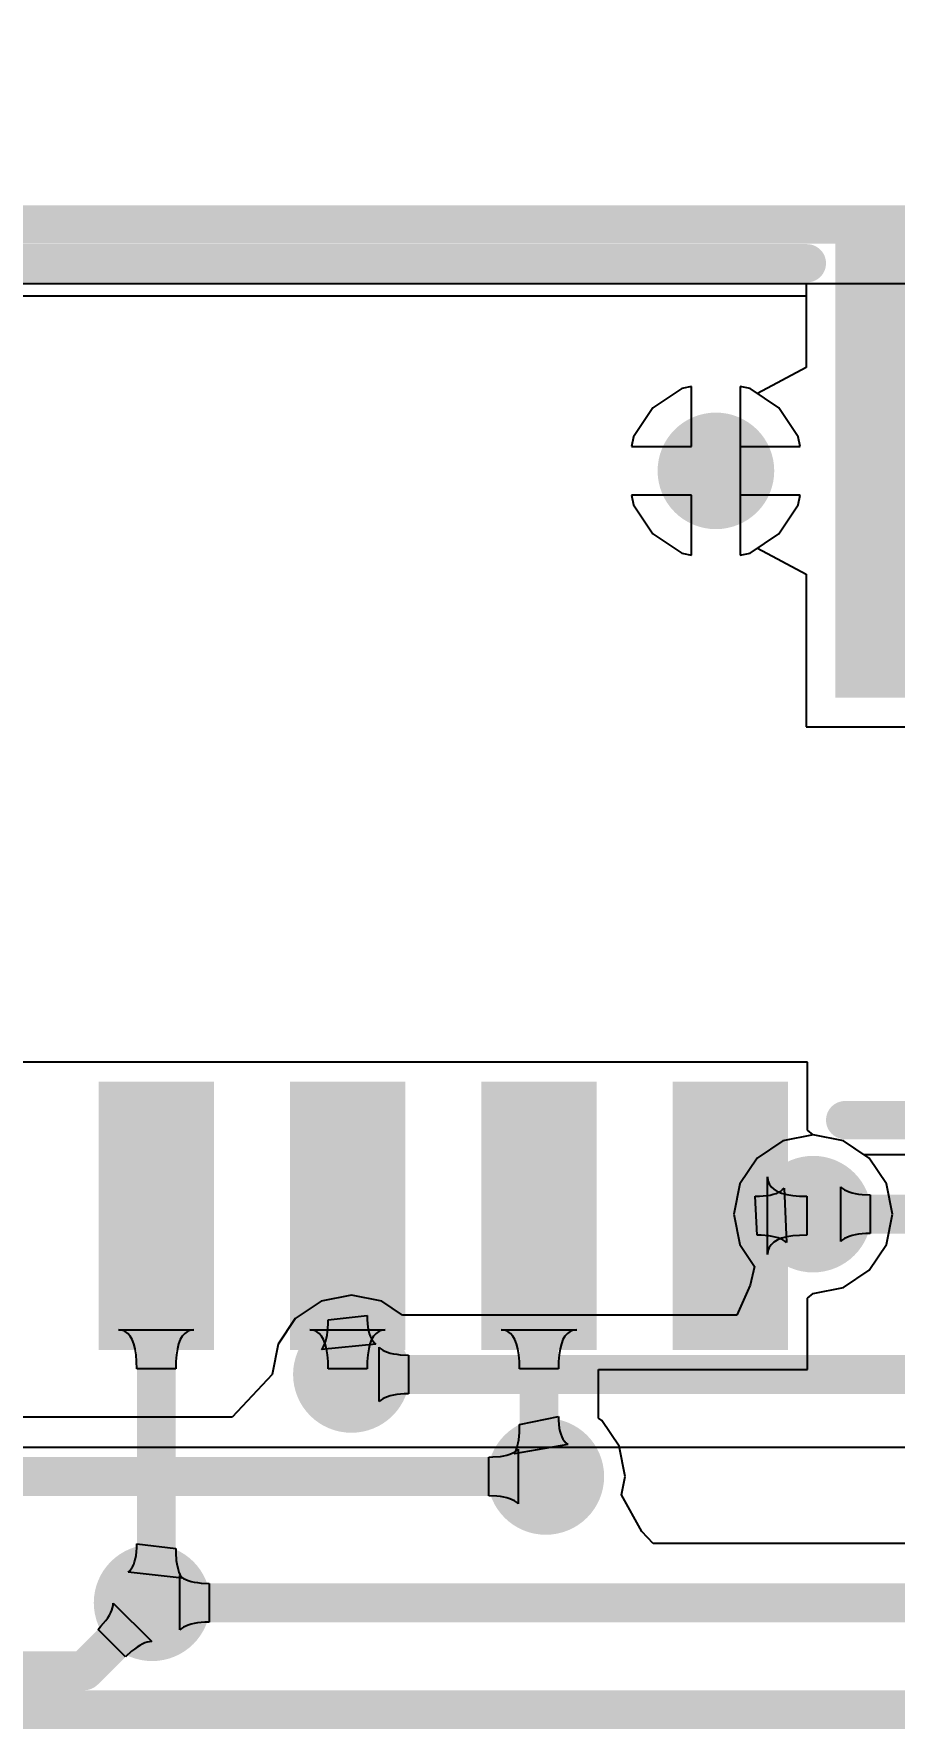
# Model space of a CAD drawing. Header units: millimetres. Extents: x -48 to 118, y -9 to 132.
# Drawn here: x 103.22 to 107.71, y 92.07 to 100.94 of the extents above; entities that cross this region are included whole.
import ezdxf

# ---------------------------------------------------------------- set-up
doc = ezdxf.new("R2010")
doc.units = ezdxf.units.MM
for name, color, linetype in [('BottomLayer', 5, 'Continuous'), ('BottomOverlay', 54, 'Continuous'), ('BottomPaste', 16, 'Continuous'), ('BottomSolder', 6, 'Continuous'), ('KeepOutLayer', 6, 'Continuous'), ('MultiLayer', 9, 'Continuous'), ('TopLayer', 1, 'Continuous'), ('TopSolder', 216, 'Continuous'), ('ViaHoleLayer', 16, 'Continuous')]:
    doc.layers.add(name, color=color, linetype=linetype)
doc.dimstyles.new('ISO-25', dxfattribs={"dimtxt": 2.5, "dimasz": 2.5, "dimexe": 1.25, "dimexo": 0.625, "dimtad": 1, "dimtxsty": 'Standard', "dimcen": 2.5, "dimadec": 0, "dimazin": 0, "dimtfac": 1, "dimtmove": 0, "dimatfit": 3, "dimfxl": 1, "dimarcsym": 0})

# ---------------------------------------------------------------- blocks, each defined once
blk = doc.blocks.new('J_SH1_0_T_1_LT_6A____B_159')
at = {"layer": 'BottomLayer'}
for points in [[(5.65, 2.81), (7.15, 2.81), (5.65, 5.03), (7.15, 5.03)], [(1.8, -0.6), (2.2, -0.6), (1.8, 0.6), (2.2, 0.6)], [(2.8, -0.6), (3.2, -0.6), (2.8, 0.6), (3.2, 0.6)], [(3.8, -0.6), (4.2, -0.6), (3.8, 0.6), (4.2, 0.6)], [(4.8, -0.6), (5.2, -0.6), (4.8, 0.6), (5.2, 0.6)]]:
    blk.add_solid(points, dxfattribs=at)
at = {"layer": 'BottomOverlay', "const_width": 0.2}
for points in [[(-0.4, 4.98), (5.4, 4.98)], [(5.6, 0.5), (6.5, 0.5)]]:
    blk.add_lwpolyline(points, dxfattribs=at)
at = {"layer": 'BottomOverlay', "const_width": 0.1}
for points in [[(5.35, 4.98, 1), (5.45, 4.98, 1)], [(5.55, 0.5, 1), (5.65, 0.5, 1)]]:
    blk.add_lwpolyline(points, format="xyb", close=True, dxfattribs=at)
at = {"layer": 'BottomPaste'}
for points in [[(5.65, 2.81), (7.15, 2.81), (5.65, 5.03), (7.15, 5.03)], [(1.8, -0.6), (2.2, -0.6), (1.8, 0.6), (2.2, 0.6)], [(2.8, -0.6), (3.2, -0.6), (2.8, 0.6), (3.2, 0.6)], [(3.8, -0.6), (4.2, -0.6), (3.8, 0.6), (4.2, 0.6)], [(4.8, -0.6), (5.2, -0.6), (4.8, 0.6), (5.2, 0.6)]]:
    blk.add_solid(points, dxfattribs=at)
at = {"layer": 'BottomSolder'}
for points in [[(5.5484, 2.7084), (7.2516, 2.7084), (5.5484, 5.1316), (7.2516, 5.1316)], [(1.6984, -0.7016), (2.3016, -0.7016), (1.6984, 0.7016), (2.3016, 0.7016)], [(2.6984, -0.7016), (3.3016, -0.7016), (2.6984, 0.7016), (3.3016, 0.7016)], [(3.6984, -0.7016), (4.3016, -0.7016), (3.6984, 0.7016), (4.3016, 0.7016)], [(4.6984, -0.7016), (5.3016, -0.7016), (4.6984, 0.7016), (5.3016, 0.7016)]]:
    blk.add_solid(points, dxfattribs=at)
blk = doc.blocks.new('*D186')
at = {"color": 0, "lineweight": -2, "transparency": 16777216}
for p, q in [((100.3594, 95.884), (100.3594, 107.0454)), ((108.357, 95.884), (108.357, 107.0454)), ((102.8594, 105.7954), (105.857, 105.7954))]:
    blk.add_line(p, q, dxfattribs=at)
at = {"color": 0, "transparency": 16777216}
for points in [[(102.8594, 106.2121), (102.8594, 105.3788), (100.3594, 105.7954)], [(105.857, 106.2121), (105.857, 105.3788), (108.357, 105.7954)]]:
    blk.add_solid(points, dxfattribs=at)
at = {"layer": 'Defpoints', "color": 0, "transparency": 16777216}
for p in [(108.357, 105.7954), (100.3594, 95.259), (108.357, 95.259)]:
    blk.add_point(p, dxfattribs=at)
at = {"color": 0, "transparency": 16777216, "insert": (104.3582, 107.6704), "char_height": 2.5, "attachment_point": 5}
blk.add_mtext('8', dxfattribs=at)

msp = doc.modelspace()

# ---------------------------------------------------------------- linework, layer by layer
at = {"layer": 'BottomLayer'}
for p, q in [((101.461, 99.6329), (107.253, 99.6329)), ((107.253, 99.6329), (107.253, 99.1934)), ((101.461, 99.568), (107.253, 99.568)), ((107.253, 99.568), (107.253, 99.1934)), ((107.253, 99.1934), (106.999, 99.0582)), ((107.253, 99.1934), (106.999, 99.0582)), ((106.6546, 99.0945), (106.6032, 99.0843)), ((106.6546, 99.0945), (106.6032, 99.0843)), ((106.6546, 98.7806), (106.6546, 99.0945)), ((106.6546, 98.7806), (106.6546, 99.0945)), ((106.96, 99.0843), (106.9086, 99.0945)), ((106.9086, 99.0945), (106.9086, 98.6536)), ((106.96, 99.0843), (106.9086, 99.0945)), ((106.9086, 99.0945), (106.9086, 98.6536)), ((106.6032, 99.0843), (106.452, 98.9832)), ((106.6032, 99.0843), (106.452, 98.9832)), ((106.999, 99.0582), (106.96, 99.0843)), ((106.999, 99.0582), (106.96, 99.0843)), ((106.452, 98.9832), (106.3509, 98.832)), ((106.452, 98.9832), (106.3509, 98.832)), ((106.3509, 98.832), (106.3407, 98.7806)), ((106.3509, 98.832), (106.3407, 98.7806)), ((106.3407, 98.7806), (106.6546, 98.7806)), ((106.3407, 98.7806), (106.6546, 98.7806)), ((106.9086, 98.6536), (106.9086, 98.2127)), ((106.9086, 98.6536), (106.9086, 98.2127)), ((106.6546, 98.5266), (106.3407, 98.5266)), ((106.3407, 98.5266), (106.3509, 98.4752)), ((106.6546, 98.5266), (106.3407, 98.5266)), ((106.3407, 98.5266), (106.3509, 98.4752)), ((106.3509, 98.4752), (106.452, 98.324)), ((106.3509, 98.4752), (106.452, 98.324)), ((106.6546, 98.2127), (106.6546, 98.5266)), ((106.6546, 98.2127), (106.6546, 98.5266)), ((106.452, 98.324), (106.6032, 98.2229)), ((106.452, 98.324), (106.6032, 98.2229)), ((106.6032, 98.2229), (106.6546, 98.2127)), ((106.6032, 98.2229), (106.6546, 98.2127)), ((106.9086, 98.2127), (106.96, 98.2229)), ((106.9086, 98.2127), (106.96, 98.2229)), ((106.96, 98.2229), (106.999, 98.249)), ((106.96, 98.2229), (106.999, 98.249)), ((106.999, 98.249), (107.253, 98.1138)), ((106.999, 98.249), (107.253, 98.1138)), ((107.253, 98.1138), (107.253, 97.315)), ((107.253, 98.1138), (107.253, 97.315)), ((107.253, 97.315), (108.13, 97.315)), ((107.253, 97.315), (108.13, 97.315)), ((103.2602, 95.5622), (102.4538, 95.5622)), ((103.2602, 95.5622), (102.4538, 95.5622)), ((103.4538, 95.5622), (103.2602, 95.5622)), ((103.2602, 95.5622), (103.2602, 95.5622)), ((103.4538, 95.5622), (103.2602, 95.5622)), ((103.2602, 95.5622), (103.2602, 95.5622)), ((104.1998, 95.5622), (103.4538, 95.5622)), ((103.4538, 95.5622), (103.4538, 95.5622)), ((104.1998, 95.5622), (103.4538, 95.5622)), ((103.4538, 95.5622), (103.4538, 95.5622)), ((104.2602, 95.5622), (104.1998, 95.5622)), ((104.2602, 95.5622), (104.1998, 95.5622)), ((104.4538, 95.5622), (104.2602, 95.5622)), ((104.4538, 95.5622), (104.2602, 95.5622)), ((104.5142, 95.5622), (104.4538, 95.5622)), ((104.5142, 95.5622), (104.4538, 95.5622)), ((105.1998, 95.5622), (104.5142, 95.5622)), ((105.1998, 95.5622), (104.5142, 95.5622)), ((105.2602, 95.5622), (105.1998, 95.5622)), ((105.2602, 95.5622), (105.1998, 95.5622)), ((105.4538, 95.5622), (105.2602, 95.5622)), ((105.4538, 95.5622), (105.2602, 95.5622)), ((105.5142, 95.5622), (105.4538, 95.5622)), ((105.5142, 95.5622), (105.4538, 95.5622)), ((106.1998, 95.5622), (105.5142, 95.5622)), ((106.1998, 95.5622), (105.5142, 95.5622)), ((106.2602, 95.5622), (106.1998, 95.5622)), ((106.2602, 95.5622), (106.1998, 95.5622)), ((106.4538, 95.5622), (106.2602, 95.5622)), ((106.4538, 95.5622), (106.2602, 95.5622)), ((106.5142, 95.5622), (106.4538, 95.5622)), ((106.5142, 95.5622), (106.4538, 95.5622)), ((107.2602, 95.5622), (106.5142, 95.5622)), ((107.2602, 95.5622), (106.5142, 95.5622)), ((107.2602, 95.2059), (107.2602, 95.5622)), ((107.2602, 95.2059), (107.2602, 95.5622)), ((107.2896, 95.1818), (107.2602, 95.2059)), ((107.2896, 95.1818), (107.2602, 95.2059)), ((107.4482, 95.1502), (107.2896, 95.1818)), ((107.4482, 95.1502), (107.2896, 95.1818)), ((107.5826, 95.0604), (107.4482, 95.1502)), ((107.5826, 95.0604), (107.4482, 95.1502)), ((107.6724, 94.926), (107.5826, 95.0604)), ((107.6724, 94.926), (107.5826, 95.0604)), ((107.0509, 94.5558), (107.0509, 94.9622)), ((107.0509, 94.9622), (107.053, 94.9429)), ((107.053, 94.9429), (107.0591, 94.9256)), ((107.704, 94.7674), (107.6724, 94.926)), ((107.704, 94.7674), (107.6724, 94.926)), ((106.9871, 94.8606), (107.009, 94.861)), ((106.9968, 94.6574), (106.9871, 94.8606)), ((107.009, 94.861), (107.0482, 94.8645)), ((107.0482, 94.8645), (107.0656, 94.8675)), ((107.0591, 94.9256), (107.0695, 94.9104)), ((107.0656, 94.8675), (107.0815, 94.8713)), ((107.0695, 94.9104), (107.0839, 94.8972)), ((107.0815, 94.8713), (107.0959, 94.8761)), ((107.0839, 94.8972), (107.1025, 94.886)), ((107.0959, 94.8761), (107.1088, 94.8816)), ((107.1025, 94.886), (107.1251, 94.8769)), ((107.1088, 94.8816), (107.1203, 94.8881)), ((107.1203, 94.8881), (107.1303, 94.8954)), ((107.1251, 94.8769), (107.152, 94.8698)), ((107.1303, 94.8954), (107.1387, 94.9035)), ((107.1387, 94.9035), (107.1505, 94.6193)), ((107.152, 94.8698), (107.1829, 94.8647)), ((107.1829, 94.8647), (107.218, 94.8616)), ((107.218, 94.8616), (107.2571, 94.8606)), ((107.2571, 94.8606), (107.2571, 94.6574)), ((107.6724, 94.6088), (107.704, 94.7674)), ((107.6724, 94.6088), (107.704, 94.7674)), ((107.0187, 94.657), (106.9968, 94.6574)), ((107.0581, 94.654), (107.0187, 94.657)), ((107.053, 94.5751), (107.0509, 94.5558)), ((107.0591, 94.5924), (107.053, 94.5751)), ((107.0757, 94.6513), (107.0581, 94.654)), ((107.0695, 94.6076), (107.0591, 94.5924)), ((107.0839, 94.6208), (107.0695, 94.6076)), ((107.0918, 94.6479), (107.0757, 94.6513)), ((107.1025, 94.632), (107.0839, 94.6208)), ((107.1064, 94.6437), (107.0918, 94.6479)), ((107.1251, 94.6412), (107.1025, 94.632)), ((107.1196, 94.6387), (107.1064, 94.6437)), ((107.1313, 94.633), (107.1196, 94.6387)), ((107.152, 94.6483), (107.1251, 94.6412)), ((107.1416, 94.6265), (107.1313, 94.633)), ((107.1505, 94.6193), (107.1416, 94.6265)), ((107.1829, 94.6534), (107.152, 94.6483)), ((107.218, 94.6564), (107.1829, 94.6534)), ((107.2571, 94.6574), (107.218, 94.6564)), ((107.5826, 94.4744), (107.6724, 94.6088)), ((107.5826, 94.4744), (107.6724, 94.6088)), ((107.4482, 94.3846), (107.5826, 94.4744)), ((107.4482, 94.3846), (107.5826, 94.4744)), ((107.2602, 94.3289), (107.2896, 94.353)), ((107.2602, 94.3289), (107.2896, 94.353)), ((107.2602, 93.9558), (107.2602, 94.3289)), ((107.2602, 93.9558), (107.2602, 94.3289)), ((107.2896, 94.353), (107.4482, 94.3846)), ((107.2896, 94.353), (107.4482, 94.3846)), ((104.7554, 94.2142), (104.9586, 94.237)), ((104.9586, 94.237), (104.959, 94.2152)), ((103.6782, 94.16), (103.66, 94.1621)), ((103.66, 94.1621), (104.0539, 94.1621)), ((103.6944, 94.1539), (103.6782, 94.16)), ((103.7087, 94.1438), (103.6944, 94.1539)), ((103.7211, 94.1296), (103.7087, 94.1438)), ((103.7316, 94.1113), (103.7211, 94.1296)), ((103.9929, 94.1296), (103.9824, 94.1113)), ((104.0053, 94.1438), (103.9929, 94.1296)), ((104.0196, 94.1539), (104.0053, 94.1438)), ((104.0358, 94.16), (104.0196, 94.1539)), ((104.0539, 94.1621), (104.0358, 94.16)), ((104.6782, 94.16), (104.66, 94.1621)), ((104.66, 94.1621), (105.0539, 94.1621)), ((104.6944, 94.1539), (104.6782, 94.16)), ((104.7087, 94.1438), (104.6944, 94.1539)), ((104.7211, 94.1296), (104.7087, 94.1438)), ((104.7316, 94.1113), (104.7211, 94.1296)), ((104.7468, 94.1189), (104.7499, 94.1351)), ((104.7499, 94.1351), (104.7523, 94.1527)), ((104.7523, 94.1527), (104.755, 94.1923)), ((104.755, 94.1923), (104.7554, 94.2142)), ((104.959, 94.2152), (104.9627, 94.1761)), ((104.9627, 94.1761), (104.9659, 94.1589)), ((104.9659, 94.1589), (104.97, 94.1432)), ((104.97, 94.1432), (104.975, 94.129)), ((104.975, 94.129), (104.9809, 94.1163)), ((104.9929, 94.1296), (104.9824, 94.1113)), ((105.0053, 94.1438), (104.9929, 94.1296)), ((105.0196, 94.1539), (105.0053, 94.1438)), ((105.0358, 94.16), (105.0196, 94.1539)), ((105.0539, 94.1621), (105.0358, 94.16)), ((105.6782, 94.16), (105.66, 94.1621)), ((105.66, 94.1621), (106.0539, 94.1621)), ((105.6944, 94.1539), (105.6782, 94.16)), ((105.7087, 94.1438), (105.6944, 94.1539)), ((105.7211, 94.1296), (105.7087, 94.1438)), ((105.7316, 94.1113), (105.7211, 94.1296)), ((105.9929, 94.1296), (105.9824, 94.1113)), ((106.0053, 94.1438), (105.9929, 94.1296)), ((106.0196, 94.1539), (106.0053, 94.1438)), ((106.0358, 94.16), (106.0196, 94.1539)), ((106.0539, 94.1621), (106.0358, 94.16)), ((103.7401, 94.0889), (103.7316, 94.1113)), ((103.7468, 94.0625), (103.7401, 94.0889)), ((103.7516, 94.032), (103.7468, 94.0625)), ((103.9672, 94.0625), (103.9624, 94.032)), ((103.9738, 94.0889), (103.9672, 94.0625)), ((103.9824, 94.1113), (103.9738, 94.0889)), ((105.0042, 94.0874), (104.721, 94.0599)), ((104.721, 94.0599), (104.7276, 94.0688)), ((104.7276, 94.0688), (104.7334, 94.0792)), ((104.7401, 94.0889), (104.7316, 94.1113)), ((104.7334, 94.0792), (104.7385, 94.091)), ((104.7385, 94.091), (104.743, 94.1042)), ((104.7468, 94.0625), (104.7401, 94.0889)), ((104.743, 94.1042), (104.7468, 94.1189)), ((104.7516, 94.032), (104.7468, 94.0625)), ((104.9672, 94.0625), (104.9624, 94.032)), ((104.9738, 94.0889), (104.9672, 94.0625)), ((104.9824, 94.1113), (104.9738, 94.0889)), ((104.9809, 94.1163), (104.9878, 94.1051)), ((104.9878, 94.1051), (104.9955, 94.0955)), ((104.9955, 94.0955), (105.0042, 94.0874)), ((105.7401, 94.0889), (105.7316, 94.1113)), ((105.7468, 94.0625), (105.7401, 94.0889)), ((105.7516, 94.032), (105.7468, 94.0625)), ((105.9672, 94.0625), (105.9624, 94.032)), ((105.9738, 94.0889), (105.9672, 94.0625)), ((105.9824, 94.1113), (105.9738, 94.0889)), ((103.7544, 93.9975), (103.7516, 94.032)), ((103.7554, 93.9589), (103.7544, 93.9975)), ((103.9586, 93.9589), (103.7554, 93.9589)), ((103.9595, 93.9975), (103.9586, 93.9589)), ((103.9624, 94.032), (103.9595, 93.9975)), ((104.7544, 93.9975), (104.7516, 94.032)), ((104.7554, 93.9589), (104.7544, 93.9975)), ((104.9586, 93.9589), (104.7554, 93.9589)), ((104.9595, 93.9975), (104.9586, 93.9589)), ((104.9624, 94.032), (104.9595, 93.9975)), ((105.7544, 93.9975), (105.7516, 94.032)), ((105.7554, 93.9589), (105.7544, 93.9975)), ((105.9586, 93.9589), (105.7554, 93.9589)), ((105.9595, 93.9975), (105.9586, 93.9589)), ((105.9624, 94.032), (105.9595, 93.9975)), ((106.1678, 93.7007), (106.1678, 93.9558)), ((106.1678, 93.9558), (106.4538, 93.9558)), ((106.1678, 93.7007), (106.1678, 93.9558)), ((106.1678, 93.9558), (106.4538, 93.9558)), ((106.4538, 93.9558), (106.5142, 93.9558)), ((106.4538, 93.9558), (106.5142, 93.9558)), ((106.5142, 93.9558), (107.2602, 93.9558)), ((106.5142, 93.9558), (107.2602, 93.9558)), ((105.7554, 93.6676), (105.9586, 93.7099)), ((105.9586, 93.7099), (105.9591, 93.6881)), ((105.9591, 93.6881), (105.963, 93.6492)), ((106.1856, 93.6888), (106.1678, 93.7007)), ((106.1856, 93.6888), (106.1678, 93.7007)), ((106.2754, 93.5544), (106.1856, 93.6888)), ((106.2754, 93.5544), (106.1856, 93.6888)), ((105.7509, 93.5882), (105.7543, 93.6249)), ((105.7543, 93.6249), (105.7554, 93.6676)), ((105.963, 93.6492), (105.9664, 93.6322)), ((105.9664, 93.6322), (105.9707, 93.6168)), ((105.9707, 93.6168), (105.9761, 93.6029)), ((105.9761, 93.6029), (105.9824, 93.5907)), ((106.0072, 93.5636), (105.7271, 93.5137)), ((105.7271, 93.5137), (105.7325, 93.5224)), ((105.7325, 93.5224), (105.7373, 93.5326)), ((105.7373, 93.5326), (105.7415, 93.5442)), ((105.7415, 93.5442), (105.7452, 93.5574)), ((105.7452, 93.5574), (105.7483, 93.572)), ((105.7483, 93.572), (105.7509, 93.5882)), ((105.9824, 93.5907), (105.9897, 93.5801)), ((105.9897, 93.5801), (105.998, 93.571)), ((105.998, 93.571), (106.0072, 93.5636)), ((106.307, 93.3958), (106.2754, 93.5544)), ((106.307, 93.3958), (106.2754, 93.5544)), ((106.2879, 93.3002), (106.307, 93.3958)), ((106.2879, 93.3002), (106.307, 93.3958)), ((106.395, 93.1088), (106.2879, 93.3002)), ((106.395, 93.1088), (106.2879, 93.3002)), ((106.4532, 93.0462), (106.395, 93.1088)), ((106.4532, 93.0462), (106.395, 93.1088)), ((103.748, 92.9661), (103.7512, 92.9833)), ((103.7512, 92.9833), (103.7536, 93.0021)), ((103.7536, 93.0021), (103.7549, 93.0224)), ((103.7549, 93.0224), (103.7554, 93.0442)), ((103.7554, 93.0442), (103.9586, 93.0188)), ((103.9586, 93.0188), (103.9589, 92.9968)), ((103.9589, 92.9968), (103.9616, 92.9572)), ((115.9002, 93.0462), (106.4532, 93.0462)), ((115.9002, 93.0462), (106.4532, 93.0462)), ((103.7093, 92.8949), (103.7181, 92.903)), ((103.9922, 92.8644), (103.7093, 92.8949)), ((103.7181, 92.903), (103.7259, 92.9125)), ((103.7259, 92.9125), (103.7328, 92.9236)), ((103.7328, 92.9236), (103.7388, 92.9363)), ((103.7388, 92.9363), (103.7439, 92.9504)), ((103.7439, 92.9504), (103.748, 92.9661)), ((103.9616, 92.9572), (103.964, 92.9396)), ((103.964, 92.9396), (103.9707, 92.9087)), ((103.9707, 92.9087), (103.9751, 92.8955)), ((103.9751, 92.8955), (103.9801, 92.8837)), ((103.9801, 92.8837), (103.9858, 92.8733)), ((103.9803, 92.5932), (103.9803, 92.8776)), ((103.9803, 92.8776), (103.989, 92.8699)), ((103.9858, 92.8733), (103.9922, 92.8644)), ((103.989, 92.8699), (103.9992, 92.863)), ((103.9992, 92.863), (104.0108, 92.8569)), ((104.0108, 92.8569), (104.0239, 92.8516)), ((104.0239, 92.8516), (104.0384, 92.8472)), ((104.0384, 92.8472), (104.0544, 92.8435)), ((104.0544, 92.8435), (104.0719, 92.8407)), ((104.0719, 92.8407), (104.0908, 92.8386)), ((104.0908, 92.8386), (104.1331, 92.837)), ((104.1331, 92.837), (104.1331, 92.6338)), ((104.0384, 92.6236), (104.0239, 92.6192)), ((104.0544, 92.6273), (104.0384, 92.6236)), ((104.0719, 92.6301), (104.0544, 92.6273)), ((104.1112, 92.6334), (104.0719, 92.6301)), ((104.1331, 92.6338), (104.1112, 92.6334)), ((103.989, 92.6009), (103.9803, 92.5932)), ((103.9992, 92.6078), (103.989, 92.6009)), ((104.0108, 92.6139), (103.9992, 92.6078)), ((104.0239, 92.6192), (104.0108, 92.6139))]:
    msp.add_line(p, q, dxfattribs=at)
for points, const_width in [([(106.68, 98.6536, 1), (106.8832, 98.6536, 1)], 0.2032), ([(107.188, 94.7674, 1), (107.3912, 94.7674, 1)], 0.2032), ([(103.8062, 94.759, 1), (103.9078, 94.759, 1)], 0.1016), ([(104.8062, 94.759, 1), (104.9078, 94.759, 1)], 0.1016), ([(105.8062, 94.759, 1), (105.9078, 94.759, 1)], 0.1016), ([(106.8062, 94.759, 1), (106.9078, 94.759, 1)], 0.1016), ([(107.2304, 94.759, 1), (107.332, 94.759, 1)], 0.1016), ([(107.2304, 94.759, 1), (107.332, 94.759, 1)], 0.1016), ([(107.2388, 94.7674, 1), (107.3404, 94.7674, 1)], 0.1016), ([(104.775, 93.9292, 1), (104.9782, 93.9292, 1)], 0.2032), ([(104.8062, 93.9488, 1), (104.9078, 93.9488, 1)], 0.1016), ([(104.8062, 93.9488, 1), (104.9078, 93.9488, 1)], 0.1016), ([(104.8258, 93.9292, 1), (104.9274, 93.9292, 1)], 0.1016), ([(105.791, 93.3958, 1), (105.9942, 93.3958, 1)], 0.2032), ([(105.8062, 93.4314, 1), (105.9078, 93.4314, 1)], 0.1016), ([(105.8062, 93.4314, 1), (105.9078, 93.4314, 1)], 0.1016), ([(105.8418, 93.3958, 1), (105.9434, 93.3958, 1)], 0.1016), ([(103.7336, 92.7354, 1), (103.9368, 92.7354, 1)], 0.2032), ([(103.7844, 92.7354, 1), (103.886, 92.7354, 1)], 0.1016), ([(103.7844, 92.7354, 1), (103.886, 92.7354, 1)], 0.1016), ([(103.8062, 92.7572, 1), (103.9078, 92.7572, 1)], 0.1016), ([(103.8062, 92.7572, 1), (103.9078, 92.7572, 1)], 0.1016)]:
    msp.add_lwpolyline(points, format="xyb", close=True, dxfattribs=dict(at, const_width=const_width))
at = {"layer": 'BottomLayer', "const_width": 0.2032}
for points in [[(103.857, 92.7572), (103.857, 94.759)], [(104.857, 93.9488), (104.857, 94.759)], [(105.857, 93.4314), (105.857, 94.759)], [(106.857, 94.759), (107.2812, 94.759)], [(107.2812, 94.759), (107.2896, 94.7674)], [(104.857, 93.9488), (104.8766, 93.9292)], [(105.857, 93.4314), (105.8926, 93.3958)], [(103.8352, 92.7354), (103.857, 92.7572)], [(103.8352, 92.7354), (115.9002, 92.7354)], [(102.6414, 92.1766), (113.6904, 92.1766)]]:
    msp.add_lwpolyline(points, dxfattribs=at)
at = {"layer": 'BottomSolder', "const_width": 0.3048}
for points in [[(106.6292, 98.6536, 1), (106.934, 98.6536, 1)], [(107.1372, 94.7674, 1), (107.442, 94.7674, 1)], [(104.7242, 93.9292, 1), (105.029, 93.9292, 1)], [(105.7402, 93.3958, 1), (106.045, 93.3958, 1)], [(103.6828, 92.7354, 1), (103.9876, 92.7354, 1)]]:
    msp.add_lwpolyline(points, format="xyb", close=True, dxfattribs=at)
at = {"layer": 'KeepOutLayer', "const_width": 0.2}
msp.add_lwpolyline([(51.054, 99.942), (116.586, 99.942)], dxfattribs=at)
at = {"layer": 'MultiLayer', "const_width": 0.2032}
for points in [[(106.68, 98.6536, 1), (106.8832, 98.6536, 1)], [(107.188, 94.7674, 1), (107.3912, 94.7674, 1)], [(104.775, 93.9292, 1), (104.9782, 93.9292, 1)], [(105.791, 93.3958, 1), (105.9942, 93.3958, 1)], [(103.7336, 92.7354, 1), (103.9368, 92.7354, 1)]]:
    msp.add_lwpolyline(points, format="xyb", close=True, dxfattribs=at)
at = {"layer": 'TopLayer'}
for p, q in [((100.734, 99.6329), (107.9799, 99.6329)), ((106.6546, 99.0945), (106.6032, 99.0843)), ((106.6546, 98.7806), (106.6546, 99.0945)), ((106.96, 99.0843), (106.9086, 99.0945)), ((106.9086, 99.0945), (106.9086, 98.7806)), ((106.6032, 99.0843), (106.452, 98.9832)), ((107.1112, 98.9832), (106.96, 99.0843)), ((106.452, 98.9832), (106.3509, 98.832)), ((107.2123, 98.832), (107.1112, 98.9832)), ((106.3509, 98.832), (106.3407, 98.7806)), ((107.2225, 98.7806), (107.2123, 98.832)), ((106.3407, 98.7806), (106.6546, 98.7806)), ((106.9086, 98.7806), (107.2225, 98.7806)), ((106.6546, 98.5266), (106.3407, 98.5266)), ((106.3407, 98.5266), (106.3509, 98.4752)), ((106.3509, 98.4752), (106.452, 98.324)), ((106.6546, 98.2127), (106.6546, 98.5266)), ((107.2225, 98.5266), (106.9086, 98.5266)), ((106.9086, 98.5266), (106.9086, 98.2127)), ((107.1112, 98.324), (107.2123, 98.4752)), ((107.2123, 98.4752), (107.2225, 98.5266)), ((106.452, 98.324), (106.6032, 98.2229)), ((106.96, 98.2229), (107.1112, 98.324)), ((106.6032, 98.2229), (106.6546, 98.2127)), ((106.9086, 98.2127), (106.96, 98.2229)), ((107.131, 95.1502), (106.9966, 95.0604)), ((107.2896, 95.1818), (107.131, 95.1502)), ((107.4482, 95.1502), (107.2896, 95.1818)), ((107.556, 95.0782), (107.4482, 95.1502)), ((106.9966, 95.0604), (106.9068, 94.926)), ((110.1344, 95.0782), (107.556, 95.0782)), ((106.9068, 94.926), (106.8752, 94.7674)), ((107.4347, 94.6252), (107.4347, 94.9096)), ((107.4347, 94.9096), (107.4434, 94.9019)), ((107.4434, 94.9019), (107.4536, 94.895)), ((107.4536, 94.895), (107.4652, 94.8889)), ((107.4652, 94.8889), (107.4783, 94.8836)), ((107.4783, 94.8836), (107.4928, 94.8792)), ((107.4928, 94.8792), (107.5088, 94.8755)), ((107.5088, 94.8755), (107.5263, 94.8727)), ((107.5263, 94.8727), (107.5452, 94.8706)), ((107.5452, 94.8706), (107.5875, 94.869)), ((107.5875, 94.869), (107.5875, 94.6658)), ((106.8752, 94.7674), (106.9068, 94.6088)), ((107.5263, 94.6621), (107.5088, 94.6593)), ((107.5656, 94.6654), (107.5263, 94.6621)), ((107.5875, 94.6658), (107.5656, 94.6654)), ((106.9068, 94.6088), (106.9835, 94.494)), ((107.4434, 94.6329), (107.4347, 94.6252)), ((107.4536, 94.6398), (107.4434, 94.6329)), ((107.4652, 94.6459), (107.4536, 94.6398)), ((107.4783, 94.6512), (107.4652, 94.6459)), ((107.4928, 94.6556), (107.4783, 94.6512)), ((107.5088, 94.6593), (107.4928, 94.6556)), ((106.9835, 94.494), (106.9609, 94.3957)), ((106.9609, 94.3957), (106.8903, 94.24)), ((104.718, 94.312), (104.5836, 94.2222)), ((104.8766, 94.3436), (104.718, 94.312)), ((105.0352, 94.312), (104.8766, 94.3436)), ((105.143, 94.24), (105.0352, 94.312)), ((104.5836, 94.2222), (104.4938, 94.0878)), ((106.8903, 94.24), (105.143, 94.24)), ((104.4938, 94.0878), (104.4622, 93.9292)), ((105.0217, 93.787), (105.0217, 94.0714)), ((105.0217, 94.0714), (105.0304, 94.0637)), ((105.0304, 94.0637), (105.0406, 94.0568)), ((105.0406, 94.0568), (105.0522, 94.0507)), ((105.0522, 94.0507), (105.0653, 94.0454)), ((105.0653, 94.0454), (105.0798, 94.041)), ((105.0798, 94.041), (105.0958, 94.0373)), ((105.0958, 94.0373), (105.1133, 94.0345)), ((105.1133, 94.0345), (105.1322, 94.0324)), ((105.1322, 94.0324), (105.1745, 94.0308)), ((105.1745, 94.0308), (105.1745, 93.8276)), ((104.4622, 93.9292), (104.2544, 93.7066)), ((105.0304, 93.7947), (105.0217, 93.787)), ((105.0406, 93.8016), (105.0304, 93.7947)), ((105.0522, 93.8077), (105.0406, 93.8016)), ((105.0653, 93.813), (105.0522, 93.8077)), ((105.0798, 93.8174), (105.0653, 93.813)), ((105.0958, 93.8211), (105.0798, 93.8174)), ((105.1133, 93.8239), (105.0958, 93.8211)), ((105.1526, 93.8272), (105.1133, 93.8239)), ((105.1745, 93.8276), (105.1526, 93.8272)), ((104.2544, 93.7066), (94.0054, 93.7066)), ((100.6602, 93.5482), (111.76, 93.5482)), ((105.6894, 93.5076), (105.7039, 93.512)), ((105.7039, 93.512), (105.717, 93.5173)), ((105.717, 93.5173), (105.7286, 93.5234)), ((105.7286, 93.5234), (105.7388, 93.5303)), ((105.7388, 93.5303), (105.7475, 93.538)), ((105.7475, 93.538), (105.7475, 93.2536)), ((105.5947, 93.4974), (105.6166, 93.4978)), ((105.5947, 93.2942), (105.5947, 93.4974)), ((105.6166, 93.4978), (105.6559, 93.5011)), ((105.6559, 93.5011), (105.6734, 93.5039)), ((105.6734, 93.5039), (105.6894, 93.5076)), ((105.637, 93.2926), (105.5947, 93.2942)), ((105.6559, 93.2905), (105.637, 93.2926)), ((105.6734, 93.2877), (105.6559, 93.2905)), ((105.6894, 93.284), (105.6734, 93.2877)), ((105.7039, 93.2796), (105.6894, 93.284)), ((105.717, 93.2743), (105.7039, 93.2796)), ((105.7286, 93.2682), (105.717, 93.2743)), ((105.7388, 93.2613), (105.7286, 93.2682)), ((105.7475, 93.2536), (105.7388, 93.2613)), ((103.629, 92.7097), (103.6313, 92.7218)), ((103.6313, 92.7218), (103.632, 92.7334)), ((103.632, 92.7334), (103.8332, 92.5322)), ((103.5679, 92.6123), (103.5934, 92.6425)), ((103.5934, 92.6425), (103.6037, 92.6568)), ((103.6037, 92.6568), (103.6125, 92.6707)), ((103.6125, 92.6707), (103.6196, 92.6842)), ((103.6196, 92.6842), (103.6251, 92.6972)), ((103.6251, 92.6972), (103.629, 92.7097)), ((103.5527, 92.5966), (103.5679, 92.6123)), ((103.6964, 92.4529), (103.5527, 92.5966)), ((103.7274, 92.4816), (103.6964, 92.4529)), ((103.7423, 92.4936), (103.7274, 92.4816)), ((103.7566, 92.5039), (103.7423, 92.4936)), ((103.7705, 92.5127), (103.7566, 92.5039)), ((103.784, 92.5198), (103.7705, 92.5127)), ((103.797, 92.5253), (103.784, 92.5198)), ((103.8095, 92.5292), (103.797, 92.5253)), ((103.8216, 92.5315), (103.8095, 92.5292)), ((103.8332, 92.5322), (103.8216, 92.5315))]:
    msp.add_line(p, q, dxfattribs=at)
for points, const_width in [([(106.68, 98.6536, 1), (106.8832, 98.6536, 1)], 0.2032), ([(107.188, 94.7674, 1), (107.3912, 94.7674, 1)], 0.2032), ([(107.2388, 94.7674, 1), (107.3404, 94.7674, 1)], 0.1016), ([(104.775, 93.9292, 1), (104.9782, 93.9292, 1)], 0.2032), ([(104.8258, 93.9292, 1), (104.9274, 93.9292, 1)], 0.1016), ([(105.791, 93.3958, 1), (105.9942, 93.3958, 1)], 0.2032), ([(105.8418, 93.3958, 1), (105.9434, 93.3958, 1)], 0.1016), ([(103.7336, 92.7354, 1), (103.9368, 92.7354, 1)], 0.2032), ([(103.7844, 92.7354, 1), (103.886, 92.7354, 1)], 0.1016), ([(103.4288, 92.3798, 1), (103.5304, 92.3798, 1)], 0.1016), ([(103.4288, 92.3798, 1), (103.5304, 92.3798, 1)], 0.1016)]:
    msp.add_lwpolyline(points, format="xyb", close=True, dxfattribs=dict(at, const_width=const_width))
at = {"layer": 'TopLayer', "const_width": 0.2032}
for points in [[(107.2896, 94.7674), (110.1344, 94.7674)], [(104.8766, 93.9292), (110.3376, 93.9292)], [(94.0054, 93.3958), (105.8926, 93.3958)], [(103.4796, 92.3798), (103.8352, 92.7354)], [(98.0186, 92.3798), (103.4796, 92.3798)]]:
    msp.add_lwpolyline(points, dxfattribs=at)
at = {"layer": 'TopSolder', "const_width": 0.3048}
for points in [[(106.6292, 98.6536, 1), (106.934, 98.6536, 1)], [(107.1372, 94.7674, 1), (107.442, 94.7674, 1)], [(104.7242, 93.9292, 1), (105.029, 93.9292, 1)], [(105.7402, 93.3958, 1), (106.045, 93.3958, 1)], [(103.6828, 92.7354, 1), (103.9876, 92.7354, 1)]]:
    msp.add_lwpolyline(points, format="xyb", close=True, dxfattribs=at)
at = {"layer": 'ViaHoleLayer', "const_width": 0.1016}
for points in [[(106.7308, 98.6536, 1), (106.8324, 98.6536, 1)], [(107.2388, 94.7674, 1), (107.3404, 94.7674, 1)], [(104.8258, 93.9292, 1), (104.9274, 93.9292, 1)], [(105.8418, 93.3958, 1), (105.9434, 93.3958, 1)], [(103.7844, 92.7354, 1), (103.886, 92.7354, 1)]]:
    msp.add_lwpolyline(points, format="xyb", close=True, dxfattribs=at)

# ---------------------------------------------------------------- block references
msp.add_blockref('J_SH1_0_T_1_LT_6A____B_159', (101.857, 94.759))

# ---------------------------------------------------------------- dimensions: what is measured, and where the dimension line sits
dim = msp.add_linear_dim(base=(108.357, 105.7954), p1=(100.3594, 95.259), p2=(108.357, 95.259), angle=0, dimstyle='ISO-25')
dim.commit()
dim.dimension.update_dxf_attribs({"geometry": '*D186', "text_midpoint": (104.3582, 107.6704)})

doc.saveas('drawing.dxf')
